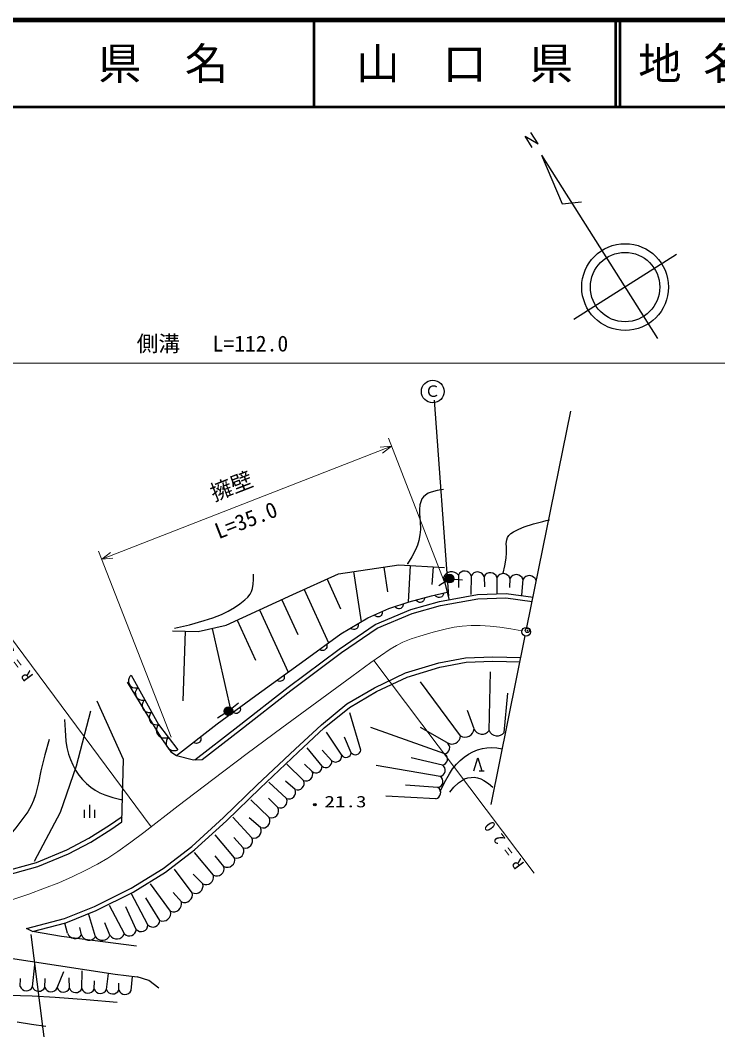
# Model space of a CAD drawing. Units: millimetres, scale not verified. Extents: x 40000 to 680000, y 20000 to 380000.
# Drawn here: x 299152 to 379550, y 263651 to 380000 of the extents above; entities that cross this region are included whole.
import ezdxf
from ezdxf.enums import TextEntityAlignment as Align

# ---------------------------------------------------------------- set-up
doc = ezdxf.new("R2010")
doc.units = ezdxf.units.MM
doc.header["$LTSCALE"] = 1000
doc.header["$PDMODE"] = 32
doc.header["$PDSIZE"] = 500
doc.linetypes.add('CHAIN', pattern=[18.5, 12, -1.5, 3.5, -1.5])
for name, color, linetype, lineweight in [('M-BGD', 7, 'Continuous', 25), ('M-BGD-EXST', 7, 'Continuous', 25), ('M-BMK', 2, 'CHAIN', 13), ('M-BMK-OTRS', 5, 'Continuous', 25), ('M-BMK-SRVR', 3, 'Continuous', 25), ('M-STR-HTXT', 7, 'Continuous', 13), ('M-TTL', 2, 'Continuous', 140), ('M-TTL-LINE', 7, 'Continuous', 50)]:
    doc.layers.add(name, color=color, linetype=linetype, lineweight=lineweight)
doc.layers.add('M-OTRS', color=6, linetype='Continuous')
doc.layers.add('M-TTL-TXT', color=7, linetype='Continuous')
doc.styles.add('ＭＳ ゴシック', font='')
doc.styles.get('ＭＳ ゴシック').set_extended_font_data('MS Gothic')

msp = doc.modelspace()

# ---------------------------------------------------------------- linework, layer by layer
at = {"layer": 'M-BGD'}
for p, q in [((335825, 316195), (342791, 317234)), ((341049, 316975), (341472, 314142)), ((342791, 317234), (348041, 316923)), ((344103, 317157), (343852, 312926)), ((346728, 317001), (346608, 314975)), ((330575, 313804), (335825, 316195)), ((334513, 315597), (336073, 312171)), ((337567, 316455), (338432, 310658)), ((348226, 315370), (347389, 314822)), ((347939, 315786), (348567, 313272)), ((349142, 315602), (350139, 315518)), ((349648, 316062), (349648, 314604)), ((351131, 315970), (351081, 313800)), ((352615, 315878), (352665, 314705)), ((354098, 315786), (354072, 313951)), ((355598, 315668), (355530, 314604)), ((357097, 315551), (356938, 313724)), ((331888, 314402), (334686, 308258)), ((322882, 310269), (330575, 313804)), ((329293, 313215), (331130, 309218)), ((343981, 312968), (346548, 313676)), ((344171, 312090), (347477, 313026)), ((346548, 313676), (348361, 314098)), ((347477, 313026), (351841, 313806)), ((347590, 312538), (351894, 313307)), ((351841, 313806), (355146, 313924)), ((351894, 313307), (355123, 313422)), ((355123, 313422), (358164, 313027)), ((355146, 313924), (358264, 313519)), ((326729, 312036), (330022, 304869)), ((339202, 311109), (341636, 312216)), ((340061, 310367), (344171, 312090)), ((341636, 312216), (343981, 312968)), ((344337, 311617), (347590, 312538)), ((324164, 310858), (326279, 306256)), ((336104, 309295), (339202, 311109)), ((340301, 309926), (344337, 311617)), ((316696, 309645), (319659, 309541)), ((318178, 309593), (317895, 301546)), ((319659, 309541), (322882, 310269)), ((321271, 309905), (323462, 300203)), ((335898, 307527), (340061, 310367)), ((336189, 307120), (340301, 309926)), ((331989, 306286), (336104, 309295)), ((330043, 303135), (335898, 307527)), ((326295, 302184), (331989, 306286)), ((330347, 302738), (336189, 307120)), ((347389, 305943), (350476, 306499)), ((347507, 305456), (350531, 306001)), ((350476, 306499), (353626, 306622)), ((350531, 306001), (353630, 306122)), ((353626, 306622), (356855, 306559)), ((353630, 306122), (356754, 306061)), ((343561, 304770), (347389, 305943)), ((343742, 304303), (347507, 305456)), ((353190, 298125), (353337, 304918)), ((311477, 303698), (315420, 297219)), ((311932, 304505), (315095, 298847)), ((339984, 303073), (343561, 304770)), ((340217, 302630), (343742, 304303)), ((349896, 297536), (345279, 303742)), ((324236, 298598), (330043, 303135)), ((324543, 298203), (330347, 302738)), ((336804, 301220), (339984, 303073)), ((337090, 300809), (340217, 302630)), ((311060, 294810), (308012, 301542)), ((321855, 298905), (326295, 302184)), ((354925, 297919), (355337, 302448)), ((323529, 300698), (324298, 301337)), ((333871, 298812), (336804, 301220)), ((334200, 298436), (337090, 300809)), ((338410, 295883), (337130, 300181)), ((351455, 298330), (350690, 300448)), ((322727, 300104), (321892, 299553)), ((315095, 298847), (317329, 295916)), ((317184, 295278), (321855, 298905)), ((319275, 294759), (324236, 298598)), ((320123, 294783), (324543, 298203)), ((330845, 296003), (333871, 298812)), ((331187, 295638), (334200, 298436)), ((336206, 295282), (334452, 297943)), ((348079, 295448), (339573, 298507)), ((348337, 296742), (345279, 298507)), ((315420, 297219), (316512, 295670)), ((337308, 295582), (336530, 297383)), ((316512, 295670), (317184, 295278)), ((326476, 291870), (330845, 296003)), ((326821, 291509), (331187, 295638)), ((333936, 294035), (332214, 296144)), ((335071, 294659), (333972, 295865)), ((310870, 287617), (311060, 294810)), ((317184, 295278), (319117, 294754)), ((319117, 294754), (320123, 294783)), ((347820, 294154), (344220, 294978)), ((331815, 292377), (329896, 294266)), ((332800, 293412), (331934, 294266)), ((347561, 292860), (340161, 294095)), ((352038, 293493), (352638, 293493)), ((329845, 290307), (327818, 292188)), ((330830, 291342), (329736, 292308)), ((322584, 288117), (326476, 291870)), ((322926, 287752), (326821, 291509)), ((347302, 291566), (343573, 291860)), ((327859, 288110), (325728, 290161)), ((328860, 289272), (327778, 290349)), ((347043, 290272), (341279, 290566)), ((306524, 288994), (306524, 288094)), ((307124, 289590), (307124, 288090)), ((307724, 288994), (307724, 288094)), ((309449, 287223), (310886, 288242)), ((309727, 286807), (310870, 287617)), ((318923, 284780), (322584, 288117)), ((319245, 284397), (322926, 287752)), ((325855, 285786), (323649, 288163)), ((326857, 286948), (325528, 288083)), ((307049, 285718), (309449, 287223)), ((307297, 285283), (309727, 286807)), ((304513, 284403), (307049, 285718)), ((304725, 283949), (307297, 285283)), ((323852, 283462), (321611, 286125)), ((324854, 284624), (323769, 285805)), ((301036, 282946), (304513, 284403)), ((301201, 282473), (304725, 283949)), ((315633, 282232), (318923, 284780)), ((315917, 281820), (319245, 284397)), ((321414, 281458), (319253, 284087)), ((296806, 281770), (301036, 282946)), ((322633, 282460), (321611, 283687)), ((296918, 281282), (301201, 282473)), ((311930, 279964), (315633, 282232)), ((312173, 279526), (315917, 281820)), ((318977, 279455), (316935, 282168)), ((320196, 280457), (319093, 281569)), ((316484, 277318), (314178, 280490)), ((307705, 277867), (311930, 279964)), ((307911, 277411), (312173, 279526)), ((313879, 275737), (311938, 279410)), ((317730, 278386), (316776, 279491)), ((315237, 276249), (313618, 278851)), ((304270, 276469), (307705, 277867)), ((304428, 275993), (307911, 277411)), ((307824, 274379), (307011, 277045)), ((311163, 274713), (309462, 277972)), ((312521, 275225), (311340, 277812)), ((299862, 275314), (304270, 276469)), ((300577, 274984), (304428, 275993)), ((304619, 274780), (304307, 275934)), ((309494, 274546), (308903, 275974)), ((300577, 274984), (299862, 275314)), ((303905, 274402), (300577, 274984)), ((306222, 274580), (306025, 275454)), ((312569, 273277), (303905, 274402)), ((294644, 272412), (300286, 271554)), ((300286, 271554), (310100, 270082)), ((300573, 268589), (300858, 271126)), ((303414, 268487), (304190, 270369)), ((306256, 268385), (306276, 270451)), ((309098, 268283), (309322, 270124)), ((310100, 270082), (312614, 269775)), ((299152, 268640), (299202, 269572)), ((301993, 268538), (302044, 269572)), ((304835, 268436), (304804, 269633)), ((307677, 268334), (307707, 269286)), ((310519, 268231), (310528, 269041)), ((311940, 268180), (312082, 269777))]:
    msp.add_line(p, q, dxfattribs=at)
for points in [[(347947, 325933), (347214, 325806), (346521, 325625), (346162, 325475), (345848, 325280), (345632, 325079), (345458, 324835), (345313, 324502), (345222, 324137), (345170, 323630), (345179, 323130), (345255, 322218), (345271, 321296), (345215, 320674), (345099, 320053), (344934, 319499), (344709, 318957), (344274, 318149), (343778, 317355), (343773, 317346), (343767, 317338)], [(354807, 316285), (355013, 317138), (355163, 318022), (355202, 318631), (355181, 319269), (355172, 319711), (355223, 320132), (355315, 320381), (355462, 320604), (355708, 320847), (356011, 321056), (356601, 321353), (357229, 321600), (358317, 321957), (359368, 322240), (359769, 322339), (360170, 322436)], [(316954, 309925), (318670, 310337), (320363, 310805), (321363, 311138), (322341, 311527), (323106, 311892), (323861, 312319), (324474, 312727), (325058, 313189), (325381, 313510), (325651, 313861), (325818, 314174), (325933, 314521), (326013, 315007), (326035, 315527), (326032, 315839), (326023, 316155)], [(345746, 313455), (345738, 313333), (345706, 313223), (345644, 313092), (345554, 313005), (345450, 312940), (345301, 312899), (345178, 312901), (345056, 312930), (344933, 313010), (344849, 313088), (344782, 313189)], [(347941, 314000), (347928, 313879), (347892, 313770), (347824, 313642), (347731, 313558), (347624, 313498), (347473, 313463), (347351, 313470), (347230, 313504), (347110, 313589), (347030, 313670), (346967, 313774)], [(340874, 311869), (340885, 311748), (340871, 311635), (340830, 311495), (340754, 311395), (340662, 311314), (340521, 311250), (340399, 311234), (340274, 311243), (340140, 311302), (340045, 311366), (339963, 311456)], [(343284, 312744), (343281, 312623), (343254, 312512), (343197, 312378), (343111, 312287), (343010, 312218), (342862, 312171), (342739, 312168), (342616, 312191), (342490, 312266), (342403, 312341), (342332, 312439)], [(338084, 310455), (338108, 310335), (338105, 310221), (338079, 310078), (338014, 309971), (337931, 309881), (337797, 309803), (337678, 309774), (337553, 309770), (337413, 309815), (337312, 309869), (337221, 309949)], [(334450, 308086), (334486, 307969), (334495, 307855), (334483, 307710), (334430, 307597), (334355, 307499), (334230, 307408), (334115, 307367), (333991, 307350), (333847, 307381), (333741, 307425), (333643, 307495)], [(311932, 304505), (311799, 304361), (311709, 304199), (311630, 303974), (311632, 303771), (311672, 303575), (311795, 303356), (311940, 303219), (312112, 303111), (312345, 303060), (312528, 303056), (312723, 303090)], [(329547, 304527), (329582, 304410), (329591, 304296), (329578, 304151), (329524, 304038), (329449, 303941), (329323, 303851), (329207, 303810), (329083, 303795), (328939, 303827), (328834, 303871), (328736, 303942)], [(312723, 303090), (312590, 302946), (312499, 302784), (312421, 302560), (312423, 302356), (312463, 302161), (312585, 301941), (312731, 301805), (312903, 301697), (313136, 301646), (313319, 301641), (313513, 301676)], [(313513, 301676), (313380, 301532), (313290, 301370), (313211, 301145), (313214, 300942), (313253, 300746), (313376, 300527), (313522, 300390), (313694, 300282), (313926, 300231), (314110, 300227), (314304, 300261)], [(300791, 283083), (303791, 288747), (305651, 294072), (307300, 300412)], [(314304, 300261), (314171, 300117), (314081, 299955), (314002, 299730), (314004, 299527), (314044, 299332), (314167, 299112), (314313, 298976), (314484, 298868), (314717, 298817), (314901, 298812), (315095, 298847)], [(324477, 300841), (324513, 300725), (324523, 300611), (324512, 300466), (324459, 300352), (324385, 300254), (324261, 300162), (324145, 300121), (324021, 300104), (323878, 300134), (323771, 300177), (323673, 300247)], [(304272, 299417), (304316, 298168), (304421, 296929), (304541, 296179), (304722, 295431), (304936, 294801), (305214, 294176), (305543, 293582), (305929, 293010), (306344, 292499), (306809, 292023), (307280, 291623), (307792, 291268), (308325, 290977), (308892, 290736), (309815, 290440), (310764, 290200), (310813, 290188), (310862, 290177)], [(315095, 298847), (314968, 298663), (314892, 298467), (314840, 298201), (314875, 297973), (314951, 297759), (315125, 297531), (315311, 297401), (315522, 297307), (315792, 297287), (315999, 297312), (316212, 297381)], [(302481, 297125), (301985, 295332), (301542, 293504), (301254, 292109), (300907, 290729), (300684, 290083), (300401, 289453), (300016, 288784), (299575, 288140), (298657, 286942), (297689, 285778), (296917, 284934), (296099, 284129), (295377, 283497), (294619, 282915), (293900, 282435), (293149, 282007), (292171, 281529), (291163, 281079)], [(316212, 297381), (316085, 297198), (316009, 297001), (315957, 296735), (315992, 296507), (316068, 296293), (316242, 296066), (316428, 295936), (316639, 295842), (316909, 295822), (317116, 295846), (317329, 295916)], [(319915, 297398), (319954, 297283), (319966, 297169), (319958, 297024), (319908, 296909), (319837, 296809), (319714, 296714), (319600, 296670), (319477, 296650), (319332, 296677), (319225, 296717), (319125, 296785)], [(347552, 291129), (348057, 292159), (348611, 293152), (348993, 293724), (349429, 294267), (349843, 294689), (350305, 295072), (350802, 295404), (351332, 295687), (351869, 295905), (352421, 296065), (352942, 296155), (353464, 296184), (354070, 296137), (354679, 296028), (354699, 296024), (354729, 296018)], [(351435, 293493), (351892, 294989), (352350, 293493)], [(348656, 291050), (349144, 291607), (349661, 292109), (350003, 292361), (350374, 292560), (350731, 292681), (351109, 292745), (351484, 292750), (351859, 292695), (352231, 292572), (352591, 292388), (353114, 292025), (353625, 291602)], [(315119, 268459), (313978, 269347), (312614, 269775)], [(310343, 266781), (306769, 267112), (303181, 267384), (300514, 267516), (297846, 267589)], [(298792, 264574), (300443, 264319), (302096, 264082)]]:
    msp.add_lwpolyline(points, dxfattribs=at)
for centre, radius in [((348644, 315644), 498), ((348644, 315644), 440), ((348644, 315644), 382), ((348644, 315644), 322), ((348644, 315644), 265), ((348644, 315644), 195), ((348644, 315644), 135), ((348644, 315644), 77.5), ((348644, 315644), 15), ((323144, 300379), 498), ((323144, 300379), 440), ((323144, 300379), 382), ((323144, 300379), 322), ((323144, 300379), 265), ((323144, 300379), 195), ((323144, 300379), 135), ((323144, 300379), 77.5), ((323144, 300379), 15), ((333117, 289593), 150), ((333117, 289593), 131), ((333117, 289593), 112), ((333117, 289593), 93.8), ((333117, 289593), 75), ((333117, 289593), 56.2), ((333117, 289592), 37.5), ((333117, 289593), 18.8)]:
    msp.add_circle(centre, radius, dxfattribs=at)
for centre, radius, start, end in [((350371, 315707), 805, 19.06369, 153.82394), ((348873, 315431), 1000, 39.17508, 159.20261), ((351854, 315615), 805, 19.06369, 153.82394), ((353337, 315523), 805, 19.06369, 153.82394), ((354823, 315412), 816, 18.30435, 152.75137), ((356323, 315295), 816, 18.30435, 152.75137), ((357823, 315178), 816, 18.30435, 152.75137), ((350442, 298392), 1015, 237.48729, 356.50439), ((352383, 298737), 1013, 203.66937, 322.79827), ((354118, 298531), 1013, 203.66937, 322.79827), ((347938, 296149), 715, 281.30994, 56.0702), ((348883, 297598), 1015, 237.48729, 356.50439), ((336695, 295662), 619, 217.87498, 352.63525), ((337797, 295962), 619, 217.87498, 352.63525), ((334374, 294584), 702, 231.38751, 6.14778), ((335509, 295207), 702, 231.38751, 6.14778), ((347680, 294855), 715, 281.30994, 56.0702), ((332092, 293100), 774, 249.04013, 23.8004), ((333238, 293960), 702, 231.38751, 6.14778), ((347421, 293561), 715, 281.30994, 56.0702), ((331107, 292065), 774, 249.04013, 23.8004), ((347162, 292267), 715, 281.30994, 56.0702), ((330122, 291030), 774, 249.04013, 23.8004), ((346903, 290973), 715, 281.30994, 56.0702), ((329137, 289994), 774, 249.04013, 23.8004), ((328103, 288912), 838, 253.0421, 25.43069), ((327102, 287750), 838, 253.0421, 25.43069), ((326100, 286588), 838, 253.0421, 25.43069), ((325098, 285426), 838, 253.0421, 25.43069), ((324096, 284264), 838, 253.0421, 25.43069), ((323006, 283248), 872, 244.67804, 14.15675), ((321787, 282247), 872, 244.67804, 14.15675), ((319350, 280243), 872, 244.67804, 14.15675), ((320569, 281245), 872, 244.67804, 14.15675), ((318078, 279242), 924, 247.91249, 13.2901), ((316831, 278174), 924, 247.91249, 13.2901), ((315584, 277105), 924, 247.91249, 13.2901), ((314451, 276276), 786, 223.27878, 358.03905), ((305470, 275079), 902, 199.35077, 326.3992), ((310283, 275081), 954, 214.12076, 337.30042), ((311736, 275252), 786, 223.27878, 358.03905), ((313094, 275764), 786, 223.27878, 358.03905), ((307073, 274879), 902, 199.35077, 326.3992), ((308614, 274915), 954, 214.12076, 337.30042), ((299873, 268911), 770, 200.55975, 335.32002), ((301294, 268860), 770, 200.55975, 335.32002), ((302715, 268809), 770, 200.55975, 335.32002), ((304135, 268757), 770, 200.55975, 335.32002), ((305556, 268706), 770, 200.55975, 335.32002), ((306977, 268655), 770, 200.55975, 335.32002), ((308398, 268604), 770, 200.55975, 335.32002), ((309819, 268553), 770, 200.55975, 335.32002), ((311240, 268502), 770, 200.55975, 335.32002)]:
    msp.add_arc(centre, radius, start, end, dxfattribs=at)
at = {"layer": 'M-BGD-EXST'}
for p, q in [((346842, 336214), (348499, 313607)), ((300362, 274628), (302701, 256309))]:
    msp.add_line(p, q, dxfattribs=at)
msp.add_circle((346693, 337204), 1304, dxfattribs=at)
at = {"layer": 'M-BMK'}
msp.add_lwpolyline([(298292, 278685), (300134, 279290), (301965, 279956), (303599, 280607), (305212, 281314), (306638, 282001), (308044, 282745), (309236, 283441), (310395, 284187), (311920, 285265), (313420, 286399), (317367, 289456), (321336, 292484), (325312, 295477), (329314, 298455), (333327, 301415), (337370, 304377), (339562, 305978), (341783, 307525), (342505, 307947), (343254, 308315), (344227, 308698), (345227, 309027), (346756, 309479), (348293, 309872), (349183, 310044), (350094, 310158), (351131, 310227), (352171, 310235), (353298, 310182), (354428, 310067), (355697, 309873), (356967, 309630)], dxfattribs=at)
at = {"layer": 'M-BMK-OTRS'}
for p, q in [((357556, 310021), (362602, 334958)), ((353429, 289629), (357357, 309041))]:
    msp.add_line(p, q, dxfattribs=at)
at = {"layer": 'M-BMK-SRVR'}
for p, q in [((358171, 365316), (357345, 366619)), ((357345, 366619), (358850, 365740)), ((358850, 365740), (358014, 367045)), ((359236, 364450), (361601, 358846)), ((359236, 364450), (372612, 343329)), ((361601, 358846), (363826, 359071)), ((374781, 352988), (362953, 345498))]:
    msp.add_line(p, q, dxfattribs=at)
for centre, radius in [((368867, 349243), 5000), ((368867, 349243), 4000), ((357457, 309531), 498)]:
    msp.add_circle(centre, radius, dxfattribs=at)
at = {"layer": 'M-OTRS'}
msp.add_point((357607, 309681), dxfattribs=at)
at = {"layer": 'M-STR-HTXT'}
for p, q in [((256748, 340468), (357575, 340468)), ((357279, 340480), (400944, 340480)), ((341580, 331829), (348011, 315333)), ((308543, 317877), (341943, 330898)), ((316539, 297367), (308180, 318809)), ((314258, 287049), (297039, 310232)), ((339896, 306221), (358376, 281714))]:
    msp.add_line(p, q, dxfattribs=at)
for points in [[(340648, 330779), (341943, 330898), (340907, 330112)], [(309838, 317997), (308543, 317877), (309578, 318663)]]:
    msp.add_lwpolyline(points, dxfattribs=at)
at = {"layer": 'M-TTL'}
msp.add_line((680000, 380000), (40000, 380000), dxfattribs=at)
at = {"layer": 'M-TTL-LINE'}
for p, q in [((333000, 380000), (333000, 370000)), ((367750, 380000), (367750, 370000)), ((368250, 380000), (368250, 370000)), ((40000, 370000), (680000, 370000))]:
    msp.add_line(p, q, dxfattribs=at)

# ---------------------------------------------------------------- texts
at = {"layer": 'M-BGD', "style": 'ＭＳ ゴシック', "width": 1.35}
msp.add_text('21.3', height=1320, dxfattribs=at).set_placement((334217, 288893), align=Align.BOTTOM_LEFT)
at = {"layer": 'M-BGD-EXST', "style": 'ＭＳ ゴシック'}
msp.add_text('Ｃ', height=1320, dxfattribs=at).set_placement((345766, 336193), align=Align.BOTTOM_LEFT)
at = {"layer": 'M-STR-HTXT', "style": 'ＭＳ ゴシック'}
msp.add_text('側溝   L=112.0', height=1833, dxfattribs=at).set_placement((312574, 341268), align=Align.BOTTOM_LEFT)
for s, p in [('擁壁', (321708, 324041)), ('L=35.0', (322220, 319662))]:
    msp.add_text(s, height=1833, rotation=21.3, dxfattribs=at).set_placement(p, align=Align.BOTTOM_LEFT)
at = {"layer": 'M-STR-HTXT', "char_height": 1320, "attachment_point": 7, "rotation": 126.8, "style": 'ＭＳ ゴシック'}
for s, insert in [('\\T2;R=50', (300740, 304474)), ('\\T2;R=20', (357310, 282817))]:
    msp.add_mtext(s, dxfattribs=dict(at, insert=insert))
at = {"layer": 'M-TTL-TXT', "style": 'ＭＳ ゴシック'}
for s, p in [('県\u3000名', (315625, 375000)), ('山\u3000口\u3000県', (350375, 375000))]:
    msp.add_text(s, height=3666, dxfattribs=at).set_placement(p, align=Align.MIDDLE_CENTER)
msp.add_text('地 名', height=3666, dxfattribs=at).set_placement((370380, 375000), align=Align.MIDDLE_LEFT)

doc.saveas('drawing.dxf')
